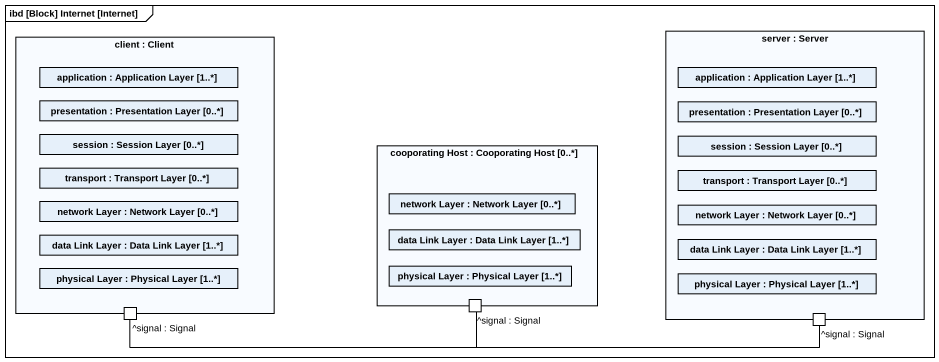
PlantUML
@startuml
mainframe ibd [Block] Internet [Internet]
rectangle "client : Client" as client {
  rectangle "application : Application Layer [1..*]" as application
  rectangle "presentation : Presentation Layer [0..*]" as presentation
  rectangle "session : Session Layer [0..*]" as session
  rectangle "transport : Transport Layer [0..*]" as transport
  rectangle "network Layer : Network Layer [0..*]" as network_Layer
  rectangle "data Link Layer : Data Link Layer [1..*]" as data_Link_Layer
  rectangle "physical Layer : Physical Layer [1..*]" as physical_Layer
  port "^signal : Signal" as signal_Signal
}
rectangle "server : Server" as server {
  rectangle "application : Application Layer [1..*]" as application_2
  rectangle "presentation : Presentation Layer [0..*]" as presentation_2
  rectangle "session : Session Layer [0..*]" as session_2
  rectangle "transport : Transport Layer [0..*]" as transport_2
  rectangle "network Layer : Network Layer [0..*]" as network_Layer_3
  rectangle "data Link Layer : Data Link Layer [1..*]" as data_Link_Layer_3
  rectangle "physical Layer : Physical Layer [1..*]" as physical_Layer_3
  port "^signal : Signal" as signal_Signal_3
}
rectangle "cooporating Host : Cooporating Host [0..*]" as cooporating_Host {
  rectangle "network Layer : Network Layer [0..*]" as network_Layer_2
  rectangle "data Link Layer : Data Link Layer [1..*]" as data_Link_Layer_2
  rectangle "physical Layer : Physical Layer [1..*]" as physical_Layer_2
  port "^signal : Signal" as signal_Signal_2
}
signal_Signal -right- signal_Signal_2
signal_Signal_2 -right- signal_Signal_3
@enduml
